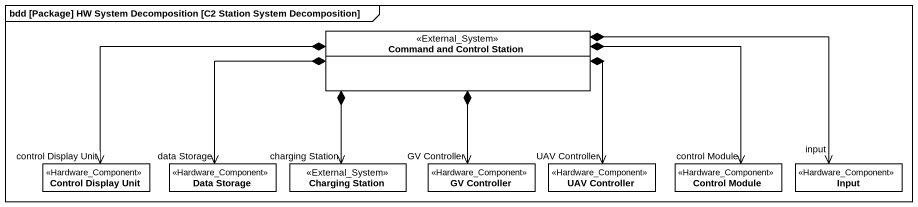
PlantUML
@startuml
mainframe bdd [Package] HW System Decomposition [C2 Station System Decomposition]
hide circle
hide empty members
class "Command and Control Station" as Command_and_Control_Station <<External_System>> #FFFFFF
class "Control Display Unit" as Control_Display_Unit <<Hardware_Component>> #FFFFFF
class "Data Storage" as Data_Storage <<Hardware_Component>> #FFFFFF
class "Charging Station" as Charging_Station <<External_System>> #FFFFFF
class "GV Controller" as GV_Controller <<Hardware_Component>> #FFFFFF
class "UAV Controller" as UAV_Controller <<Hardware_Component>> #FFFFFF
class "Control Module" as Control_Module <<Hardware_Component>> #FFFFFF
class Input <<Hardware_Component>> #FFFFFF
Command_and_Control_Station *-left-> "control Display Unit" Control_Display_Unit
Command_and_Control_Station *-left-> "data Storage" Data_Storage
Command_and_Control_Station *--> "charging Station" Charging_Station
Command_and_Control_Station *--> "GV Controller" GV_Controller
Command_and_Control_Station *--> "UAV Controller" UAV_Controller
Command_and_Control_Station *-right-> "control Module" Control_Module
Command_and_Control_Station *-right-> "input" Input
@enduml
